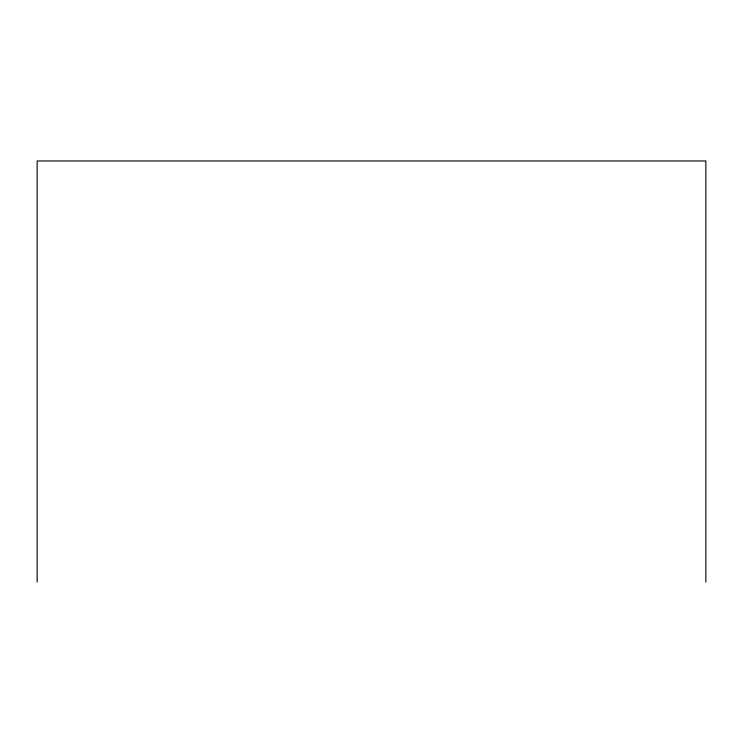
<?xml version="1.0" encoding="UTF-8"?>
<svg xmlns="http://www.w3.org/2000/svg" width="743" height="743" viewBox="0 0 743 743"><rect width="100%" height="100%" fill="white"/><g stroke="black" fill="none" stroke-linecap="round" stroke-linejoin="round"><path stroke-width="1.11" d="M705.85 582.038L705.85 160.962L37.15 160.962L37.15 582.038"/></g></svg>
